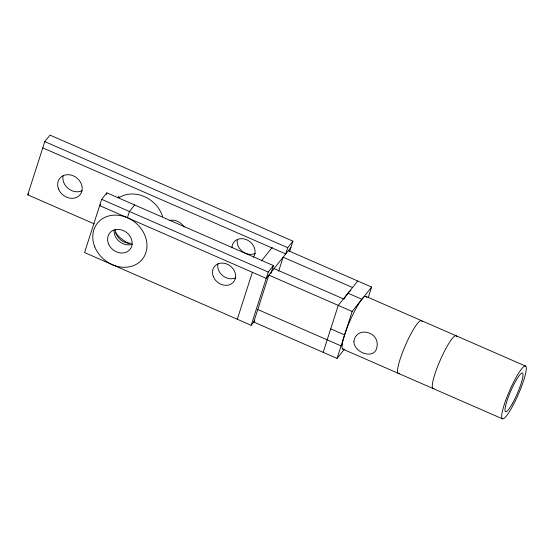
<?xml version="1.0" encoding="UTF-8"?>
<svg xmlns="http://www.w3.org/2000/svg" width="554" height="554" viewBox="0 0 554 554"><rect width="100%" height="100%" fill="white"/><g stroke="black" fill="none" stroke-linecap="round" stroke-linejoin="round"><path stroke-width="0.83" d="M94.173 223.844L27.7 194.821L44.784 141.609L49.978 135.1L292.928 241.17L289.597 251.551M270.906 273.489L273.447 265.581L106.853 192.84L101.659 199.35L84.575 252.569L251.163 325.302L254.812 320.731M106.354 194.406L106.853 192.84M127.413 217.736L129.421 211.476L134.622 204.966M237.285 319.243L252.361 272.284M251.163 325.302L268.254 272.083L273.447 265.581M278.627 271.197L283.122 257.195L352.538 287.505M292.928 241.17L287.734 247.68L285.719 253.94L42.776 147.87M323.176 352.358L338.252 305.399L357.732 280.996M352.136 311.459L268.835 275.096L253.76 322.047L337.061 358.417L352.136 311.459L371.616 287.055L288.322 250.685M368.237 297.581L371.616 287.055M27.7 194.821L28.739 193.519M100.69 204.308L99.651 205.61L266.239 278.35L290.919 247.43M117.967 197.466L119.006 196.164M112.337 264.687L112.663 264.279M261.474 260.865L272.208 247.423M342.656 343.916L341.077 345.897L257.783 309.527M337.061 358.417L344.429 349.179M44.784 141.609L287.734 247.68M365.972 296.411L525.628 366.111A28.794 4.751 -66.4 0 1 511.654 407.882A28.794 4.751 -66.4 0 1 504.68 403.326A28.794 4.751 -66.4 0 1 525.628 366.111M347.995 293.198L361.873 299.257M274.036 268.586L343.445 298.89M101.659 199.35L268.254 272.083M330.71 328.875L344.595 334.941M342.697 349.062L502.346 418.769M132.295 244.245A13.054 10.969 38.6 0 1 119.609 241.71A13.054 10.969 38.6 0 1 114.145 229.945M129.22 243.538A28.794 24.196 38.6 0 1 115.329 232.327M119.096 197.702A28.794 24.196 38.6 0 1 162.668 216.725M131.263 243.178A13.054 10.969 38.6 0 1 115.384 229.425M235.831 277.769A12.285 10.325 38.6 0 1 222.923 275.857A12.285 10.325 38.6 0 1 217.888 263.759M169.282 220.45A13.054 10.969 38.6 0 1 184.157 226.946M82.144 190.701A13.054 10.969 38.6 0 1 68.426 188.672A13.054 10.969 38.6 0 1 63.08 175.819M255.318 253.365A12.285 10.325 38.6 0 1 242.403 251.454A12.285 10.325 38.6 0 1 237.368 239.356M231.96 247.887A12.285 10.325 38.6 0 1 246.738 239.778A12.285 10.325 38.6 0 1 253.317 257.215M433.983 388.458A28.794 4.751 -66.4 0 1 440.458 359.691A28.794 4.751 -66.4 0 1 456.759 336.756M343.743 349.055A28.794 4.751 -66.4 0 1 350.336 320.046A28.794 4.751 -66.4 0 1 366.554 297.505M399.275 373.299A28.794 4.751 -66.4 0 1 405.867 344.29A28.794 4.751 -66.4 0 1 422.086 321.749M344.096 298.966A28.794 4.751 -66.4 0 1 350.931 290.407M353.923 341.465C353.584 352.69 375.411 360.73 377.004 346.485C379.719 331.617 356.16 325.676 353.923 341.465M94.796 246.89A28.794 24.196 38.6 0 0 141.305 260.422A28.794 24.196 38.6 0 0 123.528 216.323A28.794 24.196 38.6 0 0 94.796 246.89M108.508 243.788A13.054 10.969 38.6 0 0 129.588 249.916A13.054 10.969 38.6 0 0 121.534 229.931A13.054 10.969 38.6 0 0 108.508 243.788M213.338 276.619A12.285 10.325 38.6 0 0 233.186 282.395A12.285 10.325 38.6 0 0 225.603 263.579A12.285 10.325 38.6 0 0 213.338 276.619M58.572 189.073A13.054 10.969 38.6 0 0 79.658 195.209A13.054 10.969 38.6 0 0 71.598 175.216A13.054 10.969 38.6 0 0 58.572 189.073M512.277 403.769A21.114 3.483 -66.4 0 0 522.519 373.133A21.114 3.483 -66.4 0 0 507.159 400.424A21.114 3.483 -66.4 0 0 512.277 403.769"/></g></svg>
